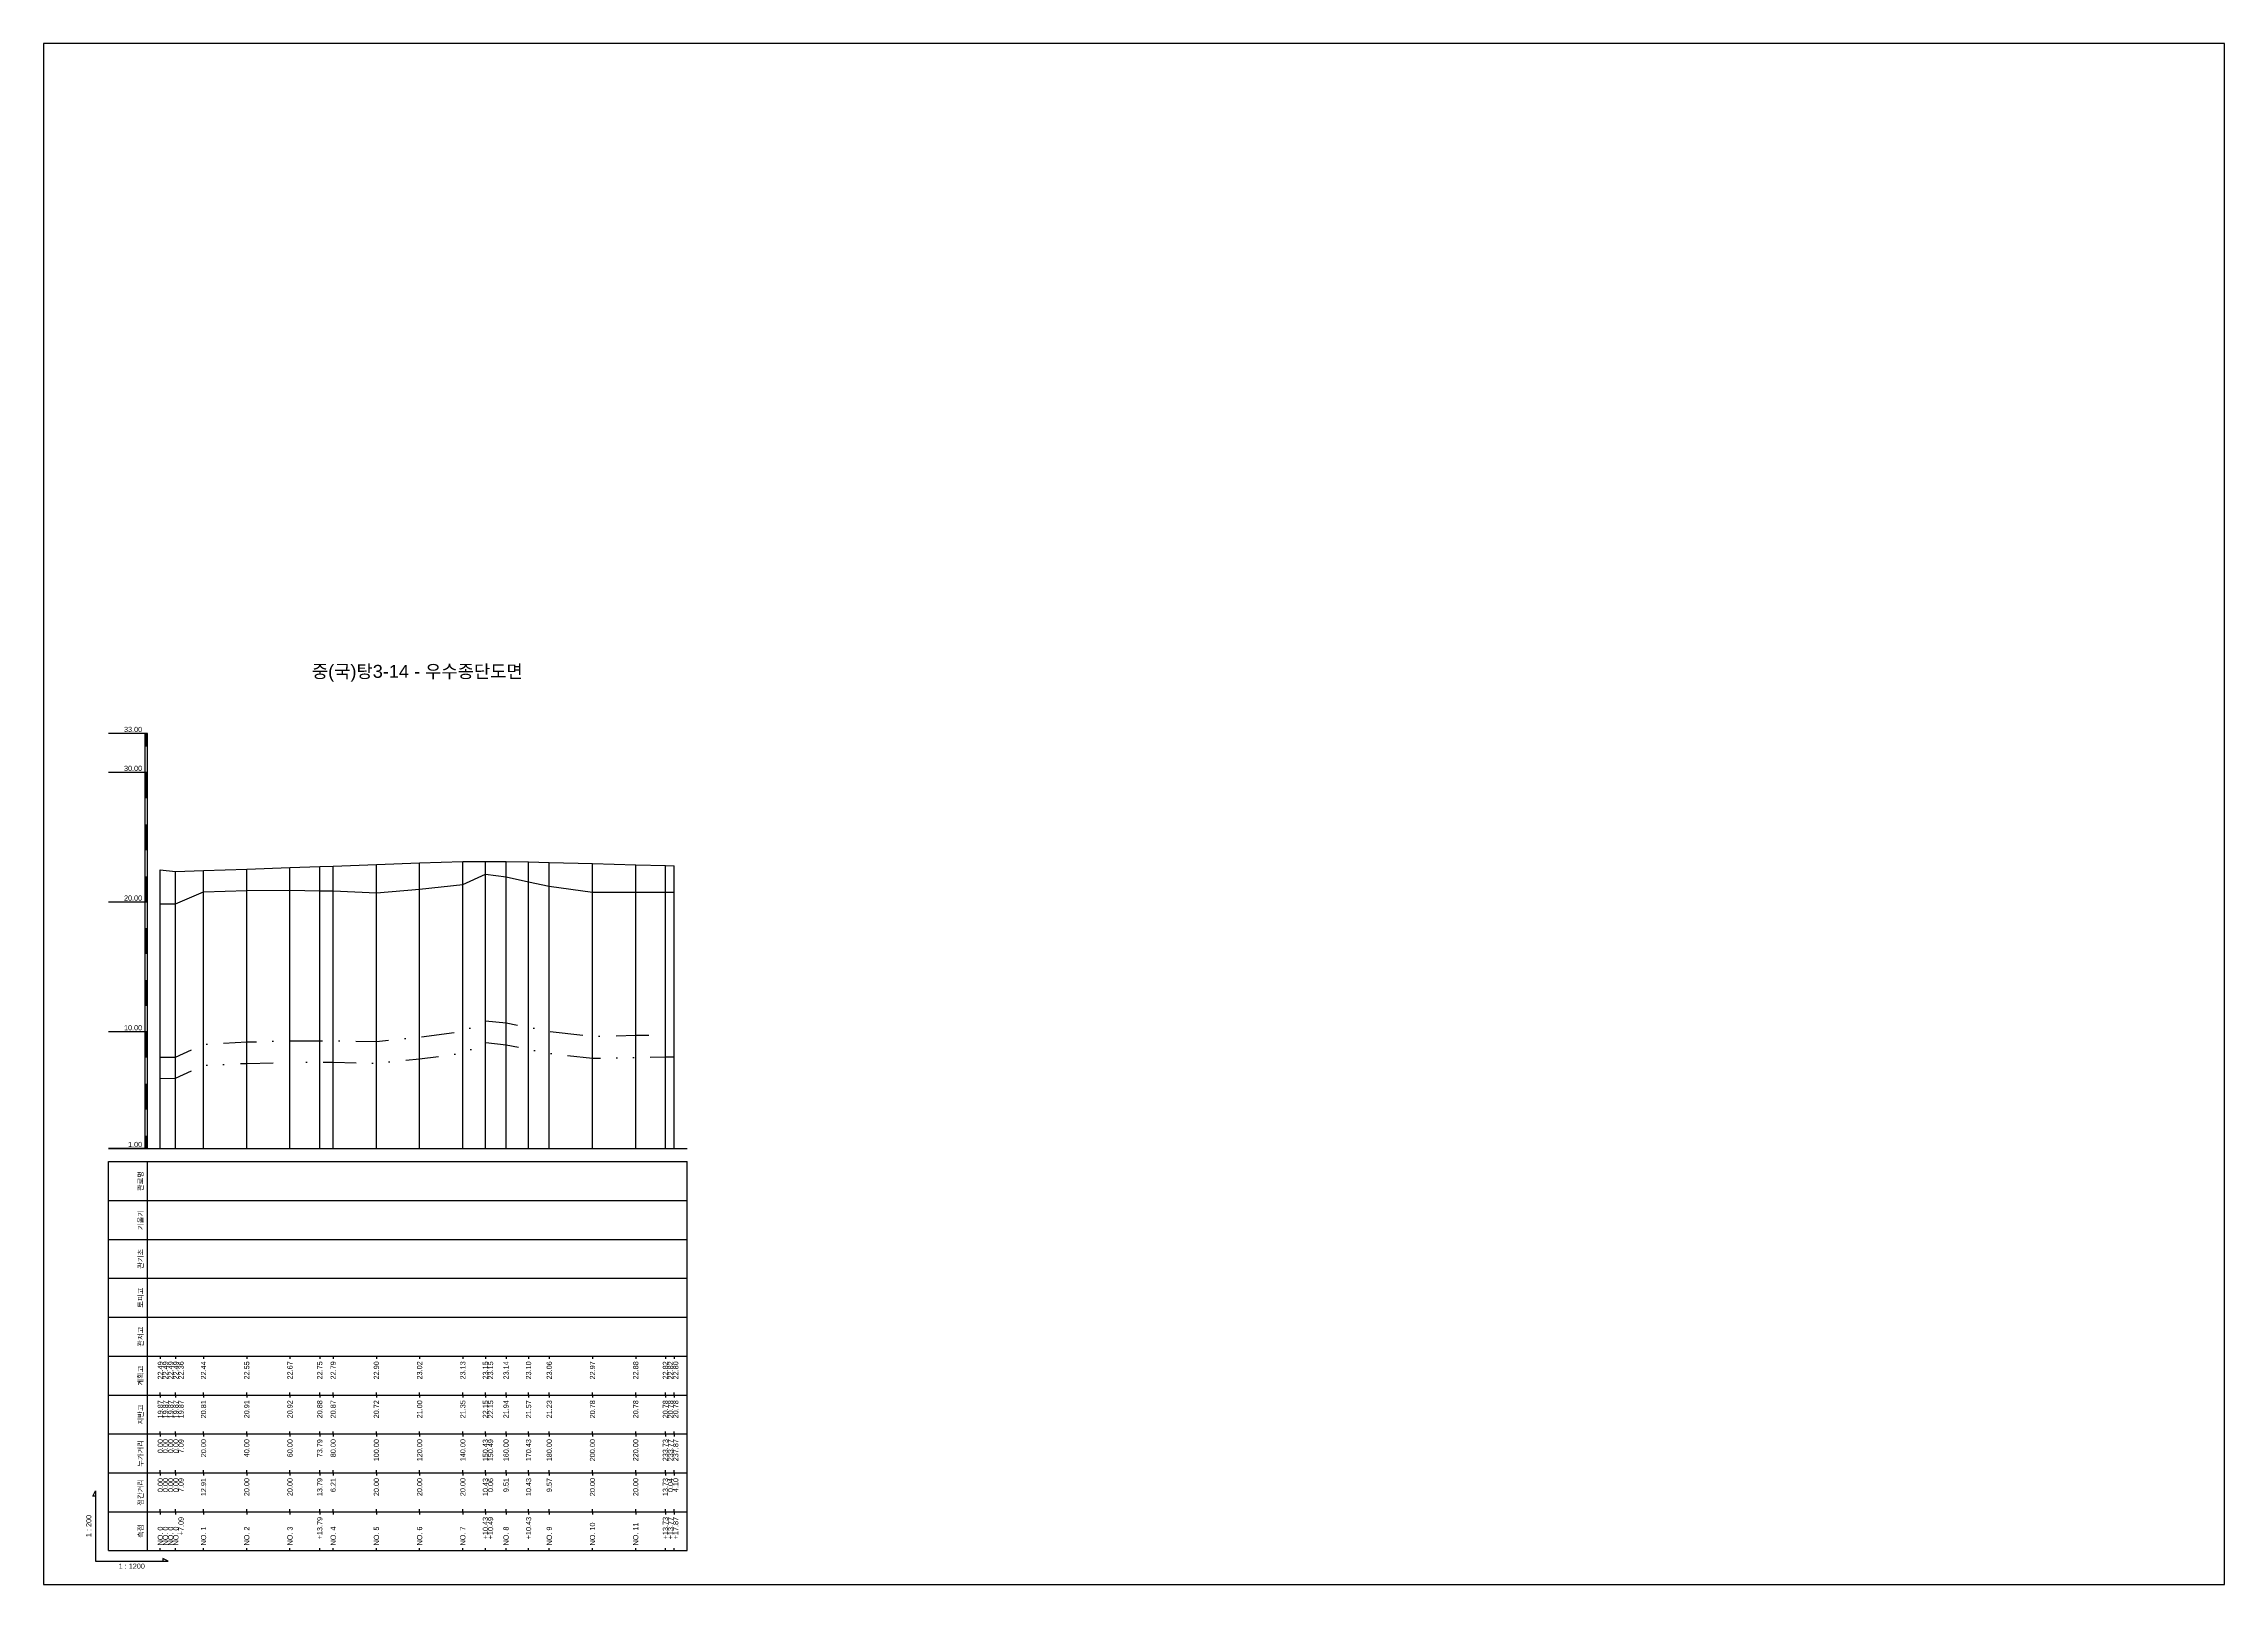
# Model space of a CAD drawing. Header units: millimetres. Extents: x -105495 to 3444, y -108190 to 2013.
# Drawn here: x 20 to 861, y -47012 to -46418 of the extents above; entities that cross this region are included whole.
import ezdxf
from ezdxf.enums import TextEntityAlignment as Align

# ---------------------------------------------------------------- set-up
doc = ezdxf.new("R2010")
doc.units = ezdxf.units.MM
doc.linetypes.add('DASHDOT', pattern=[25.4, 12.7, -6.35, 0, -6.35])
doc.linetypes.add('DIVIDE', pattern=[31.75, 12.7, -6.35, 0, -6.35, 0, -6.35])
for name, color, linetype in [('KZ_종단_계획선', 1, 'Continuous'), ('KZ_종단_노선명', 7, 'Continuous'), ('KZ_종단_도각', 7, 'Continuous'), ('KZ_종단_수직선', 7, 'Continuous'), ('KZ_종단_암선1', 56, 'DASHDOT'), ('KZ_종단_암선2', 4, 'DIVIDE'), ('KZ_종단_지반선', 3, 'Continuous'), ('KZ_종단_테이블문자', 7, 'Continuous'), ('KZ_종단_테이블선', 7, 'Continuous'), ('KZ_종단_폴대', 7, 'Continuous')]:
    doc.layers.add(name, color=color, linetype=linetype)
doc.styles.get("Standard").update_dxf_attribs({"font": 'arial.ttf'})

msp = doc.modelspace()

# ---------------------------------------------------------------- linework, layer by layer
at = {"layer": 'KZ_종단_계획선'}
msp.add_lwpolyline([(65, -46736.53), (65, -46736.53), (65, -46736.53), (65, -46736.53), (70.9, -46737.2), (81.67, -46736.82), (98.33, -46736.24), (115, -46735.65), (126.49, -46735.25), (131.67, -46735.06), (148.33, -46734.48), (165, -46733.89), (181.67, -46733.37), (190.36, -46733.26), (190.41, -46733.26), (198.33, -46733.29), (207.03, -46733.49), (215, -46733.68), (231.67, -46734.13), (248.33, -46734.59), (259.78, -46734.91), (259.81, -46734.91), (263.22, -46735)], dxfattribs=at)
at = {"layer": 'KZ_종단_도각'}
msp.add_lwpolyline([(20, -47012), (861, -47012), (861, -46418), (20, -46418)], close=True, dxfattribs=at)
at = {"layer": 'KZ_종단_수직선'}
for p, q in [((165, -46844), (165, -46733.89)), ((181.67, -46844), (181.67, -46733.37)), ((190.36, -46844), (190.36, -46733.26)), ((190.41, -46844), (190.41, -46733.26)), ((198.33, -46844), (198.33, -46733.29)), ((207.02, -46844), (207.02, -46733.49)), ((215, -46844), (215, -46733.68)), ((231.67, -46844), (231.67, -46734.13)), ((65, -46844), (65, -46736.53)), ((65, -46844), (65, -46736.53)), ((65, -46844), (65, -46736.53)), ((65, -46844), (65, -46736.53)), ((65, -46844), (65, -46736.53)), ((65, -46844), (65, -46736.53)), ((65, -46844), (65, -46736.53)), ((70.91, -46844), (70.91, -46737.2)), ((81.67, -46844), (81.67, -46736.82)), ((98.33, -46844), (98.33, -46736.24)), ((115, -46844), (115, -46735.65)), ((126.49, -46844), (126.49, -46735.25)), ((131.67, -46844), (131.67, -46735.06)), ((148.33, -46844), (148.33, -46734.48)), ((248.33, -46844), (248.33, -46734.59)), ((259.77, -46844), (259.77, -46734.91)), ((259.81, -46844), (259.81, -46734.91)), ((263.22, -46844), (263.22, -46735))]:
    msp.add_line(p, q, dxfattribs=at)
at = {"layer": 'KZ_종단_암선1', "flags": 128}
msp.add_lwpolyline([(65, -46808.81), (65, -46808.81), (65, -46808.81), (65, -46808.81), (70.91, -46808.69), (81.67, -46803.75), (98.33, -46802.89), (115, -46802.46), (126.49, -46802.4), (131.67, -46802.37), (148.33, -46802.73), (165, -46800.99), (181.67, -46798.86), (190.36, -46794.69), (190.41, -46794.68), (198.33, -46795.56), (207.02, -46797.22), (215, -46798.75), (231.67, -46800.69), (248.33, -46800.33), (259.77, -46800.08), (259.81, -46800.08), (263.22, -46800.01)], dxfattribs=at)
at = {"layer": 'KZ_종단_암선2', "flags": 128}
msp.add_lwpolyline([(65, -46816.99), (65, -46816.99), (65, -46816.99), (65, -46816.99), (70.91, -46816.87), (81.67, -46811.96), (98.33, -46811.13), (115, -46810.73), (126.49, -46810.69), (131.67, -46810.68), (148.33, -46811.07), (165, -46809.36), (181.67, -46807.26), (190.36, -46803.11), (190.41, -46803.1), (198.33, -46803.99), (207.02, -46805.68), (215, -46807.22), (231.67, -46809.19), (248.33, -46808.86), (259.77, -46808.64), (259.81, -46808.64), (263.22, -46808.57)], dxfattribs=at)
at = {"layer": 'KZ_종단_지반선', "flags": 128}
msp.add_lwpolyline([(65, -46749.67), (65, -46749.67), (65, -46749.67), (65, -46749.67), (70.91, -46749.67), (81.67, -46744.97), (98.33, -46744.47), (115, -46744.39), (126.49, -46744.58), (131.67, -46744.66), (148.33, -46745.38), (165, -46744), (181.67, -46742.23), (190.36, -46738.24), (190.41, -46738.24), (198.33, -46739.28), (207.02, -46741.13), (215, -46742.83), (231.67, -46745.12), (248.33, -46745.12), (259.77, -46745.12), (259.81, -46745.12), (263.22, -46745.12)], dxfattribs=at)
at = {"layer": 'KZ_종단_테이블선'}
for p, q in [((45, -46844), (268.22, -46844)), ((45, -46864), (45, -46849)), ((45, -46849), (268.22, -46849)), ((60, -46864), (60, -46849)), ((268.22, -46864), (268.22, -46849)), ((45, -46879), (45, -46864)), ((45, -46864), (268.22, -46864)), ((60, -46879), (60, -46864)), ((268.22, -46879), (268.22, -46864)), ((45, -46894), (45, -46879)), ((45, -46879), (268.22, -46879)), ((60, -46894), (60, -46879)), ((268.22, -46894), (268.22, -46879)), ((45, -46909), (45, -46894)), ((45, -46894), (268.22, -46894)), ((60, -46909), (60, -46894)), ((268.22, -46909), (268.22, -46894)), ((45, -46924), (45, -46909)), ((45, -46909), (268.22, -46909)), ((60, -46924), (60, -46909)), ((268.22, -46924), (268.22, -46909)), ((45, -46939), (45, -46924)), ((45, -46924), (268.22, -46924)), ((60, -46939), (60, -46924)), ((65, -46924), (65, -46925)), ((65, -46924), (65, -46925)), ((65, -46924), (65, -46925)), ((65, -46924), (65, -46925)), ((70.91, -46924), (70.91, -46925)), ((81.67, -46924), (81.67, -46925)), ((98.33, -46924), (98.33, -46925)), ((115, -46924), (115, -46925)), ((126.49, -46924), (126.49, -46925)), ((131.67, -46924), (131.67, -46925)), ((148.33, -46924), (148.33, -46925)), ((165, -46924), (165, -46925)), ((181.67, -46924), (181.67, -46925)), ((190.36, -46924), (190.36, -46925)), ((190.41, -46924), (190.41, -46925)), ((198.33, -46924), (198.33, -46925)), ((207.02, -46924), (207.02, -46925)), ((215, -46924), (215, -46925)), ((231.67, -46924), (231.67, -46925)), ((248.33, -46924), (248.33, -46925)), ((259.77, -46924), (259.77, -46925)), ((259.81, -46924), (259.81, -46925)), ((263.22, -46924), (263.22, -46925)), ((268.22, -46939), (268.22, -46924)), ((45, -46954), (45, -46939)), ((45, -46939), (268.22, -46939)), ((60, -46954), (60, -46939)), ((65, -46939), (65, -46938)), ((65, -46939), (65, -46938)), ((65, -46939), (65, -46938)), ((65, -46939), (65, -46938)), ((65, -46939), (65, -46940)), ((65, -46939), (65, -46940)), ((65, -46939), (65, -46940)), ((65, -46939), (65, -46940)), ((70.91, -46939), (70.91, -46938)), ((70.91, -46939), (70.91, -46940)), ((81.67, -46939), (81.67, -46938)), ((81.67, -46939), (81.67, -46940)), ((98.33, -46939), (98.33, -46938)), ((98.33, -46939), (98.33, -46940)), ((115, -46939), (115, -46938)), ((115, -46939), (115, -46940)), ((126.49, -46939), (126.49, -46938)), ((126.49, -46939), (126.49, -46940)), ((131.67, -46939), (131.67, -46938)), ((131.67, -46939), (131.67, -46940)), ((148.33, -46939), (148.33, -46938)), ((148.33, -46939), (148.33, -46940)), ((165, -46939), (165, -46938)), ((165, -46939), (165, -46940)), ((181.67, -46939), (181.67, -46938)), ((181.67, -46939), (181.67, -46940)), ((190.36, -46939), (190.36, -46938)), ((190.36, -46939), (190.36, -46940)), ((190.41, -46939), (190.41, -46938)), ((190.41, -46939), (190.41, -46940)), ((198.33, -46939), (198.33, -46938)), ((198.33, -46939), (198.33, -46940)), ((207.02, -46939), (207.02, -46938)), ((207.02, -46939), (207.02, -46940)), ((215, -46939), (215, -46938)), ((215, -46939), (215, -46940)), ((231.67, -46939), (231.67, -46938)), ((231.67, -46939), (231.67, -46940)), ((248.33, -46939), (248.33, -46938)), ((248.33, -46939), (248.33, -46940)), ((259.77, -46939), (259.77, -46938)), ((259.77, -46939), (259.77, -46940)), ((259.81, -46939), (259.81, -46938)), ((259.81, -46939), (259.81, -46940)), ((263.22, -46939), (263.22, -46938)), ((263.22, -46939), (263.22, -46940)), ((268.22, -46954), (268.22, -46939)), ((65, -46954), (65, -46953)), ((65, -46954), (65, -46953)), ((65, -46954), (65, -46953)), ((65, -46954), (65, -46953)), ((70.91, -46954), (70.91, -46953)), ((81.67, -46954), (81.67, -46953)), ((98.33, -46954), (98.33, -46953)), ((115, -46954), (115, -46953)), ((126.49, -46954), (126.49, -46953)), ((131.67, -46954), (131.67, -46953)), ((148.33, -46954), (148.33, -46953)), ((165, -46954), (165, -46953)), ((181.67, -46954), (181.67, -46953)), ((190.36, -46954), (190.36, -46953)), ((190.41, -46954), (190.41, -46953)), ((198.33, -46954), (198.33, -46953)), ((207.02, -46954), (207.02, -46953)), ((215, -46954), (215, -46953)), ((231.67, -46954), (231.67, -46953)), ((248.33, -46954), (248.33, -46953)), ((259.77, -46954), (259.77, -46953)), ((259.81, -46954), (259.81, -46953)), ((263.22, -46954), (263.22, -46953)), ((45, -46969), (45, -46954)), ((45, -46954), (268.22, -46954)), ((60, -46969), (60, -46954)), ((65, -46954), (65, -46955)), ((65, -46954), (65, -46955)), ((65, -46954), (65, -46955)), ((65, -46954), (65, -46955)), ((70.91, -46954), (70.91, -46955)), ((81.67, -46954), (81.67, -46955)), ((98.33, -46954), (98.33, -46955)), ((115, -46954), (115, -46955)), ((126.49, -46954), (126.49, -46955)), ((131.67, -46954), (131.67, -46955)), ((148.33, -46954), (148.33, -46955)), ((165, -46954), (165, -46955)), ((181.67, -46954), (181.67, -46955)), ((190.36, -46954), (190.36, -46955)), ((190.41, -46954), (190.41, -46955)), ((198.33, -46954), (198.33, -46955)), ((207.02, -46954), (207.02, -46955)), ((215, -46954), (215, -46955)), ((231.67, -46954), (231.67, -46955)), ((248.33, -46954), (248.33, -46955)), ((259.77, -46954), (259.77, -46955)), ((259.81, -46954), (259.81, -46955)), ((263.22, -46954), (263.22, -46955)), ((268.22, -46969), (268.22, -46954)), ((45, -46984), (45, -46969)), ((45, -46969), (268.22, -46969)), ((60, -46984), (60, -46969)), ((65, -46969), (65, -46968)), ((65, -46969), (65, -46968)), ((65, -46969), (65, -46968)), ((65, -46969), (65, -46968)), ((65, -46969), (65, -46970)), ((65, -46969), (65, -46970)), ((65, -46969), (65, -46970)), ((65, -46969), (65, -46970)), ((70.91, -46969), (70.91, -46968)), ((70.91, -46969), (70.91, -46970)), ((81.67, -46969), (81.67, -46968)), ((81.67, -46969), (81.67, -46970)), ((98.33, -46969), (98.33, -46968)), ((98.33, -46969), (98.33, -46970)), ((115, -46969), (115, -46968)), ((115, -46969), (115, -46970)), ((126.49, -46969), (126.49, -46968)), ((126.49, -46969), (126.49, -46970)), ((131.67, -46969), (131.67, -46968)), ((131.67, -46969), (131.67, -46970)), ((148.33, -46969), (148.33, -46968)), ((148.33, -46969), (148.33, -46970)), ((165, -46969), (165, -46968)), ((165, -46969), (165, -46970)), ((181.67, -46969), (181.67, -46968)), ((181.67, -46969), (181.67, -46970)), ((190.36, -46969), (190.36, -46968)), ((190.36, -46969), (190.36, -46970)), ((190.41, -46969), (190.41, -46968)), ((190.41, -46969), (190.41, -46970)), ((198.33, -46969), (198.33, -46968)), ((198.33, -46969), (198.33, -46970)), ((207.02, -46969), (207.02, -46968)), ((207.02, -46969), (207.02, -46970)), ((215, -46969), (215, -46968)), ((215, -46969), (215, -46970)), ((231.67, -46969), (231.67, -46968)), ((231.67, -46969), (231.67, -46970)), ((248.33, -46969), (248.33, -46968)), ((248.33, -46969), (248.33, -46970)), ((259.77, -46969), (259.77, -46968)), ((259.77, -46969), (259.77, -46970)), ((259.81, -46969), (259.81, -46968)), ((259.81, -46969), (259.81, -46970)), ((263.22, -46969), (263.22, -46968)), ((263.22, -46969), (263.22, -46970)), ((268.22, -46984), (268.22, -46969)), ((45, -46999), (45, -46984)), ((45, -46984), (268.22, -46984)), ((60, -46999), (60, -46984)), ((65, -46984), (65, -46983)), ((65, -46984), (65, -46983)), ((65, -46984), (65, -46983)), ((65, -46984), (65, -46983)), ((65, -46984), (65, -46985)), ((65, -46984), (65, -46985)), ((65, -46984), (65, -46985)), ((65, -46984), (65, -46985)), ((70.91, -46984), (70.91, -46983)), ((70.91, -46984), (70.91, -46985)), ((81.67, -46984), (81.67, -46983)), ((81.67, -46984), (81.67, -46985)), ((98.33, -46984), (98.33, -46983)), ((98.33, -46984), (98.33, -46985)), ((115, -46984), (115, -46983)), ((115, -46984), (115, -46985)), ((126.49, -46984), (126.49, -46983)), ((126.49, -46984), (126.49, -46985)), ((131.67, -46984), (131.67, -46983)), ((131.67, -46984), (131.67, -46985)), ((148.33, -46984), (148.33, -46983)), ((148.33, -46984), (148.33, -46985)), ((165, -46984), (165, -46983)), ((165, -46984), (165, -46985)), ((181.67, -46984), (181.67, -46983)), ((181.67, -46984), (181.67, -46985)), ((190.36, -46984), (190.36, -46983)), ((190.36, -46984), (190.36, -46985)), ((190.41, -46984), (190.41, -46983)), ((190.41, -46984), (190.41, -46985)), ((198.33, -46984), (198.33, -46983)), ((198.33, -46984), (198.33, -46985)), ((207.02, -46984), (207.02, -46983)), ((207.02, -46984), (207.02, -46985)), ((215, -46984), (215, -46983)), ((215, -46984), (215, -46985)), ((231.67, -46984), (231.67, -46983)), ((231.67, -46984), (231.67, -46985)), ((248.33, -46984), (248.33, -46983)), ((248.33, -46984), (248.33, -46985)), ((259.77, -46984), (259.77, -46983)), ((259.77, -46984), (259.77, -46985)), ((259.81, -46984), (259.81, -46983)), ((259.81, -46984), (259.81, -46985)), ((263.22, -46984), (263.22, -46983)), ((263.22, -46984), (263.22, -46985)), ((268.22, -46999), (268.22, -46984)), ((45, -46999), (268.22, -46999)), ((65, -46999), (65, -46998)), ((65, -46999), (65, -46998)), ((65, -46999), (65, -46998)), ((65, -46999), (65, -46998)), ((70.91, -46999), (70.91, -46998)), ((81.67, -46999), (81.67, -46998)), ((98.33, -46999), (98.33, -46998)), ((115, -46999), (115, -46998)), ((126.49, -46999), (126.49, -46998)), ((131.67, -46999), (131.67, -46998)), ((148.33, -46999), (148.33, -46998)), ((165, -46999), (165, -46998)), ((181.67, -46999), (181.67, -46998)), ((190.36, -46999), (190.36, -46998)), ((190.41, -46999), (190.41, -46998)), ((198.33, -46999), (198.33, -46998)), ((207.02, -46999), (207.02, -46998)), ((215, -46999), (215, -46998)), ((231.67, -46999), (231.67, -46998)), ((248.33, -46999), (248.33, -46998)), ((259.77, -46999), (259.77, -46998)), ((259.81, -46999), (259.81, -46998)), ((263.22, -46999), (263.22, -46998))]:
    msp.add_line(p, q, dxfattribs=at)
msp.add_lwpolyline([(40, -46978), (39, -46978), (40, -46976), (40, -47003), (68, -47003), (66, -47002), (66, -47003)], dxfattribs=at)
at = {"layer": 'KZ_종단_폴대'}
for p, q in [((60, -46684), (45, -46684)), ((60, -46699), (45, -46699)), ((60, -46749), (45, -46749)), ((60, -46799), (45, -46799)), ((60, -46844), (45, -46844))]:
    msp.add_line(p, q, dxfattribs=at)
at = {"layer": 'KZ_종단_폴대', "const_width": 1}
for points in [[(59.5, -46689), (59.5, -46684)], [(59.5, -46709), (59.5, -46699)], [(59.5, -46729), (59.5, -46719)], [(59.5, -46749), (59.5, -46739)], [(59.5, -46769), (59.5, -46759)], [(59.5, -46789), (59.5, -46779)], [(59.5, -46809), (59.5, -46799)], [(59.5, -46829), (59.5, -46819)], [(59.5, -46844), (59.5, -46839)]]:
    msp.add_lwpolyline(points, dxfattribs=at)
at = {"layer": 'KZ_종단_폴대'}
msp.add_lwpolyline([(60, -46844), (60, -46684), (59, -46684), (59, -46844), (60, -46844)], dxfattribs=at)

# ---------------------------------------------------------------- texts
at = {"layer": 'KZ_종단_노선명'}
msp.add_text('중(국)탕3-14 - 우수종단도면', height=5, dxfattribs=at).set_placement((164.11, -46664), align=Align.BOTTOM_CENTER)
at = {"layer": 'KZ_종단_테이블문자'}
for s, p in [('22.49', (65, -46926)), ('22.49', (67, -46926)), ('22.49', (69, -46926)), ('22.49', (71, -46926)), ('22.36', (73, -46926)), ('22.44', (81.67, -46926)), ('22.55', (98.33, -46926)), ('22.67', (115, -46926)), ('22.75', (126.49, -46926)), ('22.79', (131.67, -46926)), ('22.90', (148.33, -46926)), ('23.02', (165, -46926)), ('23.13', (181.67, -46926)), ('23.15', (190.36, -46926)), ('23.15', (192.36, -46926)), ('23.14', (198.33, -46926)), ('23.10', (207.02, -46926)), ('23.06', (215, -46926)), ('22.97', (231.67, -46926)), ('22.88', (248.33, -46926)), ('22.82', (259.77, -46926)), ('22.82', (261.77, -46926)), ('22.80', (263.77, -46926)), ('19.87', (65, -46941)), ('19.87', (67, -46941)), ('19.87', (69, -46941)), ('19.87', (71, -46941)), ('19.87', (73, -46941)), ('20.81', (81.67, -46941)), ('20.91', (98.33, -46941)), ('20.92', (115, -46941)), ('20.88', (126.49, -46941)), ('20.87', (131.67, -46941)), ('20.72', (148.33, -46941)), ('21.00', (165, -46941)), ('21.35', (181.67, -46941)), ('22.15', (190.36, -46941)), ('22.15', (192.36, -46941)), ('21.94', (198.33, -46941)), ('21.57', (207.02, -46941)), ('21.23', (215, -46941)), ('20.78', (231.67, -46941)), ('20.78', (248.33, -46941)), ('20.78', (259.77, -46941)), ('20.78', (261.77, -46941)), ('20.78', (263.77, -46941)), ('0.00', (65, -46956)), ('0.00', (67, -46956)), ('0.00', (69, -46956)), ('0.00', (71, -46956)), ('7.09', (73, -46956)), ('20.00', (81.67, -46956)), ('40.00', (98.33, -46956)), ('60.00', (115, -46956)), ('73.79', (126.49, -46956)), ('80.00', (131.67, -46956)), ('100.00', (148.33, -46956)), ('120.00', (165, -46956)), ('140.00', (181.67, -46956)), ('150.43', (190.36, -46956)), ('150.49', (192.36, -46956)), ('160.00', (198.33, -46956)), ('170.43', (207.02, -46956)), ('180.00', (215, -46956)), ('200.00', (231.67, -46956)), ('220.00', (248.33, -46956)), ('233.73', (259.77, -46956)), ('233.77', (261.77, -46956)), ('237.87', (263.77, -46956)), ('0.00', (65, -46971)), ('0.00', (67, -46971)), ('0.00', (69, -46971)), ('0.00', (71, -46971)), ('7.09', (73, -46971)), ('12.91', (81.67, -46971)), ('20.00', (98.33, -46971)), ('20.00', (115, -46971)), ('13.79', (126.49, -46971)), ('6.21', (131.67, -46971)), ('20.00', (148.33, -46971)), ('20.00', (165, -46971)), ('20.00', (181.67, -46971)), ('10.43', (190.36, -46971)), ('0.06', (192.36, -46971)), ('9.51', (198.33, -46971)), ('10.43', (207.02, -46971)), ('9.57', (215, -46971)), ('20.00', (231.67, -46971)), ('20.00', (248.33, -46971)), ('13.73', (259.77, -46971)), ('0.04', (261.77, -46971)), ('4.10', (263.77, -46971)), ('+7.09', (73, -46986)), ('+13.79', (126.49, -46986)), ('+10.43', (190.36, -46986)), ('+10.49', (192.36, -46986)), ('+10.43', (207.02, -46986)), ('+13.73', (259.77, -46986)), ('+13.77', (261.77, -46986)), ('+17.87', (263.77, -46986))]:
    msp.add_text(s, height=2, rotation=90, dxfattribs=at).set_placement(p, align=Align.MIDDLE_RIGHT)
for s, p in [('NO. 0', (65, -46997)), ('NO. 0', (67, -46997)), ('NO. 0', (69, -46997)), ('NO. 0', (71, -46997)), ('NO. 1', (81.67, -46997)), ('NO. 2', (98.33, -46997)), ('NO. 3', (115, -46997)), ('NO. 4', (131.67, -46997)), ('NO. 5', (148.33, -46997)), ('NO. 6', (165, -46997)), ('NO. 7', (181.67, -46997)), ('NO. 8', (198.33, -46997)), ('NO. 9', (215, -46997)), ('NO. 10', (231.67, -46997)), ('NO. 11', (248.33, -46997))]:
    msp.add_text(s, height=2, rotation=90, dxfattribs=at).set_placement(p, align=Align.MIDDLE_LEFT)
at = {"layer": 'KZ_종단_테이블선'}
for s, p in [('관로명', (59, -46856.5)), ('기울기', (59, -46871.5)), ('관기초', (59, -46886.5)), ('토피고', (59, -46901.5)), ('관저고', (59, -46916.5)), ('계획고', (59, -46931.5)), ('지반고', (59, -46946.5)), ('누가거리', (59, -46961.5)), ('점간거리', (59, -46976.5)), ('1 : 200', (39, -46989.5)), ('측점', (59, -46991.5))]:
    msp.add_text(s, height=2, rotation=90, dxfattribs=at).set_placement(p, align=Align.BOTTOM_CENTER)
msp.add_text('1 : 1200', height=2, dxfattribs=at).set_placement((54, -47004), align=Align.TOP_CENTER)
at = {"layer": 'KZ_종단_폴대'}
for s, p in [('33.00', (58, -46684)), ('30.00', (58, -46699)), ('20.00', (58, -46749)), ('10.00', (58, -46799)), ('1.00', (58, -46844))]:
    msp.add_text(s, height=2, dxfattribs=at).set_placement(p, align=Align.BOTTOM_RIGHT)

doc.saveas('drawing.dxf')
